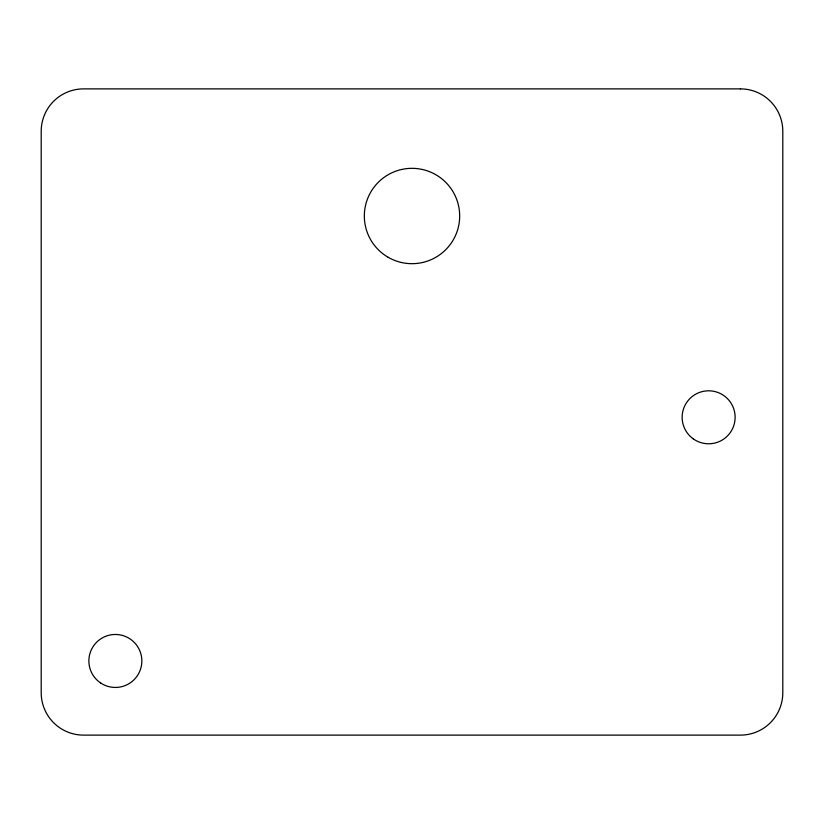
<?xml version="1.0" encoding="UTF-8"?>
<svg xmlns="http://www.w3.org/2000/svg" width="824" height="824" viewBox="0 0 824 824"><rect width="100%" height="100%" fill="white"/><g stroke="black" fill="none" stroke-linecap="round" stroke-linejoin="round"><path stroke-width="1.24" d="M740.426 88.879L83.574 88.879A42.374 42.374 0 0 0 41.2 131.253L41.2 692.747A42.374 42.374 0 0 0 83.574 735.121L740.426 735.121A42.374 42.374 0 0 0 782.8 692.747L782.8 131.253A42.374 42.374 0 0 0 740.426 88.879M388.166 257.294A47.679 47.679 0 0 0 459.679 216.001A47.679 47.679 0 0 0 388.166 174.719A47.679 47.679 0 0 0 388.166 257.294M693.283 438.873A26.481 26.481 0 0 0 735.008 419.807A26.481 26.481 0 0 0 697.629 393.202A26.481 26.481 0 0 0 693.283 438.873M100.785 683.075A26.481 26.481 0 0 0 141.8 662.537A26.481 26.481 0 0 0 103.494 637.282A26.481 26.481 0 0 0 100.785 683.075"/></g></svg>
